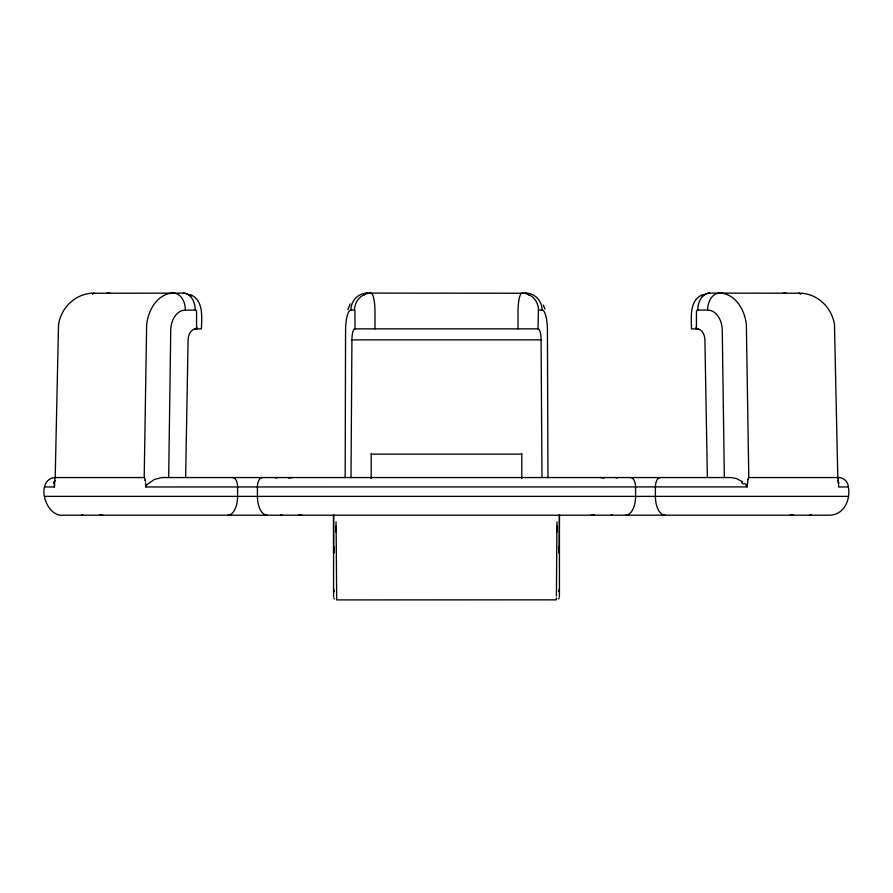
<?xml version="1.0" encoding="UTF-8"?>
<svg xmlns="http://www.w3.org/2000/svg" width="893" height="893" viewBox="0 0 893 893"><rect width="100%" height="100%" fill="white"/><g stroke="black" fill="none" stroke-linecap="round" stroke-linejoin="round"><path stroke-width="1.34" d="M518.018 328.858L518.018 311.914A18.708 4.052 -90 0 1 522.104 293.15A16.945 16.364 90 0 1 538.468 310.038L542.073 310.038A20.595 5.336 -90 0 1 547.42 330.332L547.967 477.643M537.977 328.858L538.468 310.038M695.87 328.858L695.87 327.798M696.428 328.858L696.428 311.914A1.875 1.328 -90 0 1 697.768 310.038A16.945 11.977 90 0 1 709.745 293.094L802.238 293.25A37.729 36.256 90 0 1 834.475 324.449L837.801 477.554L748.792 477.554L746.358 324.449A37.729 27.225 -89.8 0 0 722.169 293.239L719.591 293.094A16.945 11.977 -90 0 0 707.613 310.038L697.768 310.038M838.616 485.535L838.572 486.964L848.35 486.964C850.795 499.611 843.952 515.127 829.474 515.205L63.47 515.205C45.543 517.516 34.883 480.947 54.127 477.554M345.167 477.699L345.569 330.332A20.595 5.336 -90 0 1 350.927 310.105A16.945 16.364 -90 0 1 367.291 293.094L526.569 293.25A37.729 9.008 89.9 0 1 526.993 293.496M559.431 515.205L559.208 547.867M351.016 477.554L351.92 339.865A11.296 2.925 90 0 1 354.845 328.858L538.155 328.858A11.296 2.925 90 0 1 541.08 339.865L541.984 477.554M556.417 595.966L556.886 525.977M168.665 477.554L170.742 330.332A20.595 14.567 -90 0 1 185.387 310.105L195.232 310.038A1.875 1.328 -90 0 1 196.572 311.914L196.572 328.858M556.406 597.897L556.283 599.85L336.694 599.906L336.114 525.977M185.632 477.554L188.099 339.865A11.296 7.981 -90 0 1 196.092 328.858M559.152 550.534L559.431 553.236M54.306 483.359L54.428 486.964L44.65 486.964M334.44 547.108L334.027 552.778M54.428 486.964L54.853 479.385A3.985 1.194 89.9 0 1 55.176 477.487M333.569 553.236L333.569 515.205M838.672 484.609L838.08 480.635M58.525 324.449L55.199 477.554L144.208 477.554L146.642 324.449A37.729 27.17 90 0 1 170.831 293.25L173.409 293.094A16.945 11.977 -90 0 1 185.387 310.038M747.966 479.708L747.061 486.897L145.95 486.964L145.514 482.912M747.988 479.586L748.021 479.385A3.985 2.69 -89.9 0 1 748.758 477.487M54.506 481.829L54.919 480.624M347.846 309.737L350.212 303.866M558.516 598.991L559.219 597.919M702.478 294.69C689.095 300.494 691.394 317.026 691.472 328.858L698.505 328.858M367.291 293.094L366.431 293.25A37.729 9.086 -90 0 0 366.007 293.44M190.912 296.264A18.708 13.786 90 0 0 183.255 293.15L90.762 293.25A37.729 36.233 -89.5 0 0 58.547 324.46M350.927 310.038L354.554 310.038L354.912 310.719L355.023 328.858M194.495 328.858L201.416 328.858C201.74 317.026 203.85 300.494 190.522 294.69M351.92 339.865L541.08 339.865M371.209 454.157L521.791 454.157M54.06 477.554L54.864 477.554M838.136 477.554L838.94 477.554M44.65 496.374L848.35 496.374M838.873 477.554C843.941 477.655 848.116 481.952 848.339 486.964M742.652 481.829L736.747 478.67L731.289 477.554L161.711 477.554L154.232 479.53L147.066 484.609A6.653 5.961 69.7 0 0 146.262 485.446M744.595 483.359L745.789 484.452M333.781 597.919L334.484 598.991M558.973 552.778L558.56 547.108M543.301 305.049L544.953 309.145M145.124 480.166L144.99 479.452A3.985 2.69 89.9 0 0 144.242 477.487M145.135 480.233L145.325 481.416M838.192 480.043L838.371 482.722M838.192 479.909L838.147 479.452A3.985 1.194 -89.9 0 0 837.824 477.487M707.368 477.554L704.901 339.865A11.296 7.981 -90 0 0 696.908 328.858M724.335 477.554L722.258 330.332A20.595 14.567 -90 0 0 707.613 310.105M559.431 514.524L559.431 596.714M521.791 453.499L521.791 478.592M374.982 328.858L374.982 311.914A18.708 4.063 -90 0 0 370.896 293.15A16.945 16.364 -90 0 0 354.532 310.038M371.209 453.499L371.209 478.592M333.569 514.524L333.569 596.714M197.13 327.798L197.13 328.858M559.431 588.61A5.648 5.648 0 0 1 558.583 591.59M334.417 591.59A5.648 5.648 0 0 1 333.569 588.61M556.886 532.25A230.059 0.837 -89.8 0 1 556.964 521.88M336.036 521.88A230.059 0.837 89.8 0 1 336.114 532.25M625.759 515.205A18.82 9.812 90 0 0 635.582 496.374L635.582 486.964A9.41 4.912 90 0 0 630.67 477.554M665.118 515.205A18.82 9.723 90 0 1 655.395 496.374L655.395 486.964A9.41 4.867 -90 0 1 660.251 477.554M811.324 514.893A18.82 9.097 90 0 1 809.672 515.205M793.52 514.893A18.82 18.82 -90 0 1 790.093 515.205M612.464 514.893A18.82 8.997 90 0 1 610.823 515.205M594.481 514.881A18.82 18.82 0 0 1 591.054 515.194M301.946 515.194A18.82 18.82 0 0 1 298.519 514.881M282.177 515.205A18.82 8.997 90 0 1 280.536 514.893M102.907 515.205A18.82 18.82 -90 0 1 99.48 514.893M83.328 515.205A18.82 9.097 90 0 1 81.676 514.893M227.882 515.205A18.82 9.723 90 0 0 237.605 496.374L237.605 486.964A9.41 4.867 -90 0 0 232.749 477.554M267.241 515.205A18.82 9.812 -90 0 1 257.418 496.374L257.418 486.964A9.41 4.912 -90 0 1 262.33 477.554M746.314 484.832A3.695 3.338 -82.9 0 1 747.285 486.919M615.333 477.554A9.41 4.498 -90 0 1 616.985 478.213M600.464 477.554A9.41 9.41 0 0 1 603.925 478.224M289.075 478.224A9.41 9.41 0 0 1 292.536 477.554M276.015 478.213A9.41 4.498 90 0 1 277.667 477.554M798.8 293.094A16.945 4.387 90 0 1 800.407 294.288M702.088 296.264A18.708 13.797 90 0 1 709.745 293.15M782.737 293.351A18.708 17.849 89.9 0 1 785.349 293.15A16.945 4.387 90 0 1 786.141 293.373M838.907 482.99A6.653 0.58 -81.1 0 1 839.029 482.946M745.677 484.609A7.278 6.084 -89.2 0 1 746.079 485.089M741.625 482.7A21.209 13.998 20.1 0 1 743.467 484.062M525.709 293.094A16.945 16.364 90 0 1 542.073 310.038M528.243 294.679A37.729 9.008 89.9 0 1 528.656 295.248M364.333 295.103A37.729 9.086 -90 0 1 364.746 294.567M92.593 294.288A16.945 4.387 -90 0 1 94.2 293.094M110.263 293.351A18.708 17.849 90 0 0 107.651 293.15A16.945 4.387 -90 0 0 106.859 293.373M183.255 293.094A16.945 11.977 -90 0 1 195.232 310.038M145.782 486.942A2.556 2.166 85.1 0 1 146.34 485.502M53.591 482.99A21.209 11.732 32.1 0 1 54.127 481.606"/></g></svg>
